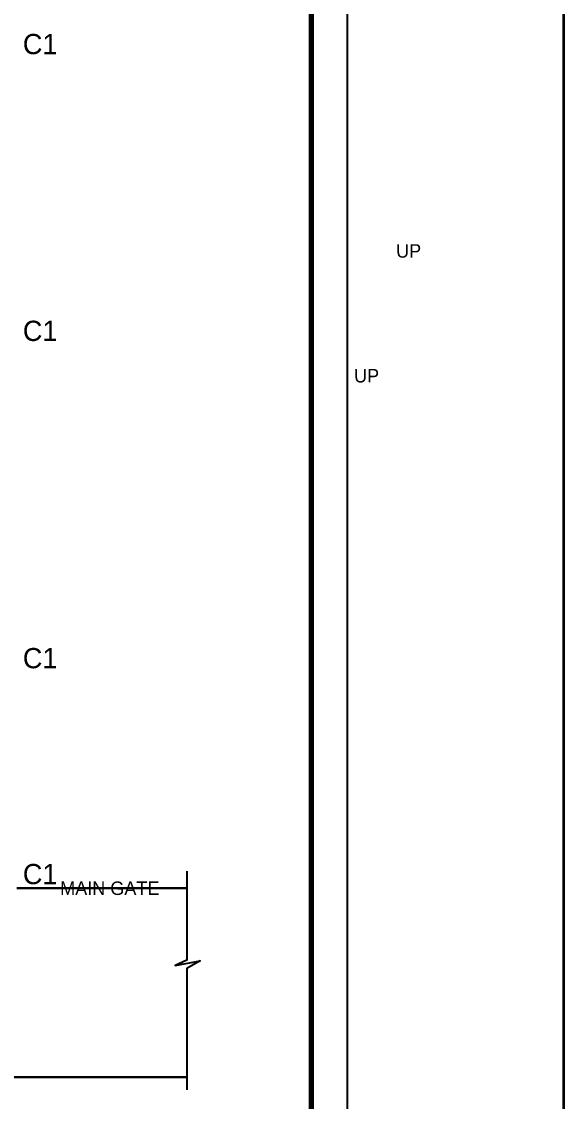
# Model space of a CAD drawing. Header units: millimetres. Extents: x -6808 to 215771, y -89660 to -16303.
# Drawn here: x 111760.8 to 112001.6, y -47890.1 to -47410 of the extents above; entities that cross this region are included whole.
import ezdxf

# ---------------------------------------------------------------- set-up
doc = ezdxf.new("R2010")
doc.units = ezdxf.units.MM
doc.linetypes.add('ACAD_ISO10W100', pattern=[18, 12, -3, 0, -3])
doc.layers.get('0').update_dxf_attribs({"color": 8})
for name, color, linetype, lineweight in [('col.center', 5, 'ACAD_ISO10W100', 15), ('text', 7, 'Continuous', 25), ('wall', 7, 'Continuous', 35)]:
    doc.layers.add(name, color=color, linetype=linetype, lineweight=lineweight)
doc.layers.add('FORMAT', color=7, linetype='Continuous')
doc.styles.add('SAJ', font='eurr____.ttf')

msp = doc.modelspace()

# ---------------------------------------------------------------- linework, layer by layer
msp.add_lwpolyline([(111834.229, -47787.746), (111834.229, -47827.304), (111829.055, -47829.699), (111840.09, -47827.514), (111834.26, -47830.969), (111834.26, -47884.887)])
at = {"lineweight": 30}
for points in [[(111834.229, -47795.262), (111758.607, -47795.262)], [(111834.26, -47879.262), (111394.446, -47879.262)]]:
    msp.add_lwpolyline(points, dxfattribs=at)
at = {"layer": 'FORMAT', "color": 0}
msp.add_lwpolyline([(111141.806, -46950.923), (111141.806, -48035.573), (111905.644, -48035.573), (111905.644, -46950.923)], close=True, dxfattribs=at)
msp.add_lwpolyline([(111141.806, -46950.923), (111141.806, -48035.573), (111905.644, -48035.573), (111905.644, -46950.923)], close=True, dxfattribs=at)
at = {"layer": 'FORMAT', "color": 0, "const_width": 2.24}
msp.add_lwpolyline([(111157.883, -46967), (111157.883, -48019.496), (111889.567, -48019.496), (111889.567, -46967)], close=True, dxfattribs=at)
msp.add_lwpolyline([(111157.883, -46967), (111157.883, -48019.496), (111889.567, -48019.496), (111889.567, -46967)], close=True, dxfattribs=at)
at = {"layer": 'wall'}
msp.add_lwpolyline([(93155.422, -46609.38), (112001.612, -46609.38), (112001.612, -48747.451), (93155.422, -48747.451)], close=True, dxfattribs=at)

# ---------------------------------------------------------------- texts
at = {"layer": 'col.center', "linetype": 'ByBlock', "char_height": 9, "width": 293.6941, "attachment_point": 1, "style": 'SAJ'}
for insert in [(111761.349, -47415.495), (111761.349, -47542.995), (111761.349, -47688.495), (111761.349, -47784.495)]:
    msp.add_mtext('\\A1;{\\fCentury Gothic|b0|i0|c0|p34;C1}', dxfattribs=dict(at, insert=insert))
at = {"layer": 'text', "ltscale": 2, "char_height": 6, "width": 244.74508, "attachment_point": 3, "style": 'SAJ'}
for s, insert in [('\\A1;{\\fCentury Gothic|b0|i0|c0|p34;UP}', (111938.389, -47508.962)), ('\\A1;{\\fCentury Gothic|b0|i0|c0|p34;UP}', (111919.708, -47564.453)), ('\\A1;{\\fCentury Gothic|b0|i0|c0|p34;MAIN GATE}', (111822.063, -47792.292))]:
    msp.add_mtext(s, dxfattribs=dict(at, insert=insert))

doc.saveas('drawing.dxf')
